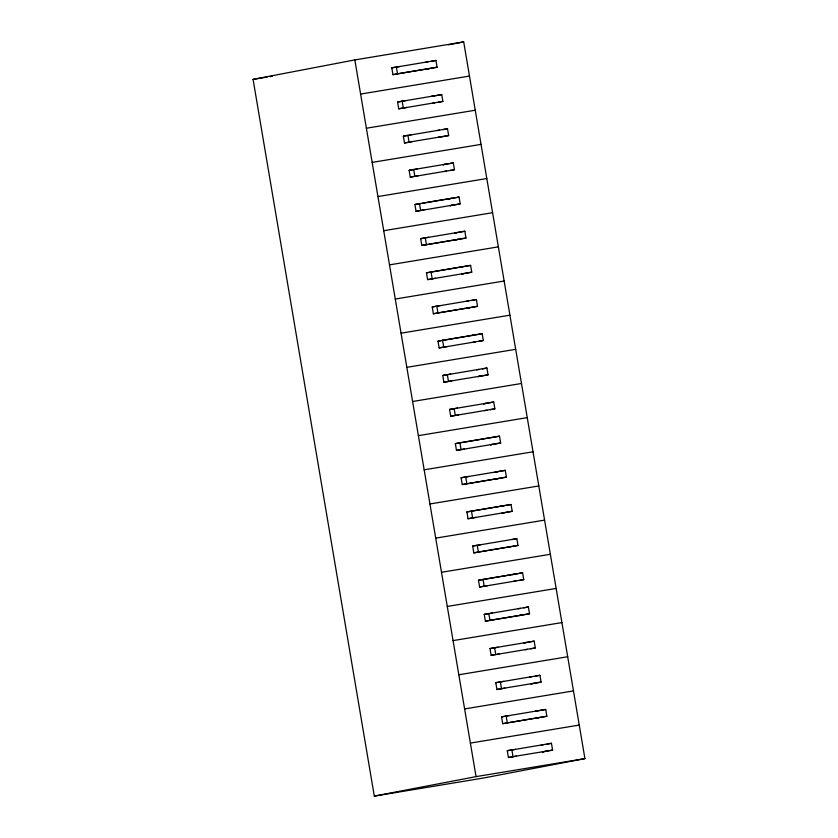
<?xml version="1.0" encoding="UTF-8"?>
<svg xmlns="http://www.w3.org/2000/svg" width="838" height="838" viewBox="0 0 838 838"><rect width="100%" height="100%" fill="white"/><g stroke="black" fill="none" stroke-linecap="round" stroke-linejoin="round"><path stroke-width="1.26" d="M253.076 79.38L354.83 59.917L463.697 41.9L584.924 758.62L483.17 778.083L374.303 796.1L253.076 79.38L267.165 77.054M448.435 44.823L463.697 41.9M391.786 67.857L396.364 66.988L397.505 73.786L392.938 74.666L391.786 67.857L435.949 60.441L437.09 67.239L392.938 74.666M397.442 66.925L399.726 66.485M425.714 62.242L428.009 61.813M431.371 61.31L435.949 60.441M426.867 69.051L429.15 68.611M442.873 101.398L398.71 108.825L397.568 102.016L441.72 94.589L442.873 101.398L438.295 102.267M405.508 100.644L397.568 102.016M433.78 95.972L431.497 96.401L441.72 94.589M398.71 108.825L403.288 107.945L402.135 101.147M404.366 107.882L406.66 107.453M432.649 103.21L434.932 102.77M403.34 136.175L407.917 135.306L409.059 142.104L404.492 142.984L403.34 136.175L447.502 128.748L448.655 135.557L438.421 137.369L440.704 136.929M408.996 135.243L411.28 134.803M437.268 130.56L439.562 130.131M442.925 129.628L447.502 128.748M412.432 141.612L404.492 142.984M454.426 169.716L410.264 177.143L409.122 170.334L453.274 162.907L454.426 169.716L449.859 170.585M417.062 168.962L409.122 170.334M445.334 164.279L443.051 164.719L447.576 163.976M448.707 163.787L453.274 162.907M410.264 177.143L414.841 176.263L413.689 169.465M415.92 176.2L418.214 175.76M444.203 171.528L446.486 171.088M423.986 209.919L416.046 211.302L414.894 204.493L459.056 197.066L460.209 203.875L449.975 205.677L452.269 205.247M448.822 198.878L451.116 198.438M459.056 197.066L422.834 203.121M416.046 211.302L460.209 203.875M420.676 238.652L464.828 231.225L465.98 238.034L421.828 245.45L420.676 238.652L428.616 237.28M456.888 232.597L454.605 233.037L464.828 231.225M421.828 245.45L465.98 238.034M455.757 239.836L458.04 239.406M435.54 278.237L427.6 279.609L426.448 272.811L470.61 265.384L471.763 272.182L461.529 273.995L463.823 273.565M432.104 271.879L470.61 265.384M460.376 267.196L462.67 266.756M427.6 279.609L471.763 272.182M432.23 306.97L436.797 306.1L437.949 312.899L433.382 313.768L432.23 306.97L476.382 299.543L477.534 306.341L433.382 313.768M437.886 306.038L440.17 305.598M466.158 301.355L468.442 300.915M471.815 300.423L476.382 299.543M467.311 308.154L469.594 307.724M483.317 340.5L439.154 347.927L438.002 341.129L482.164 333.702L483.317 340.5L478.739 341.38M471.941 335.514L474.224 335.074M482.164 333.702L438.002 341.129M439.154 347.927L443.731 347.058L442.579 340.259M444.81 346.995L447.094 346.555M473.082 342.313L475.376 341.873M442.757 375.455L447.335 374.586L448.477 381.384L443.91 382.254L442.757 375.455L486.92 368.029L488.062 374.837L477.838 376.639L480.122 376.21M448.414 374.523L450.697 374.083M476.686 369.841L478.969 369.401M482.342 368.909L486.92 368.029M451.85 380.881L443.91 382.254M494.87 408.818L450.708 416.245L449.556 409.447L493.718 402.02L494.87 408.818L490.293 409.698M455.212 408.515L457.506 408.075M485.778 403.392L483.495 403.832L493.718 402.02M450.708 416.245L455.285 415.376L454.133 408.567M456.364 415.313L458.648 414.873M484.647 410.63L486.93 410.191M464.43 449.032L456.49 450.404L455.338 443.606L499.5 436.179L500.653 442.977L490.419 444.789L492.702 444.35M499.5 436.179L455.338 443.606M456.49 450.404L500.653 442.977M461.12 477.765L505.272 470.338L506.424 477.136L462.262 484.563L461.12 477.765L469.06 476.393M497.332 471.71L495.049 472.15L505.272 470.338M462.262 484.563L506.424 477.136M496.201 478.948L498.484 478.508M475.984 517.35L468.044 518.722L466.892 511.924L511.054 504.497L512.207 511.295L501.972 513.107L504.256 512.667M500.82 506.309L503.114 505.869M511.054 504.497L466.892 511.924M468.044 518.722L512.207 511.295M472.674 546.083L477.241 545.203L478.393 552.001L473.816 552.881L472.674 546.083L516.826 538.656L517.978 545.454L473.816 552.881M478.33 545.14L480.614 544.71M512.259 539.525L516.826 538.656M507.755 547.266L510.038 546.826M523.76 579.613L479.598 587.04L478.446 580.242L522.608 572.815L523.76 579.613L519.183 580.493M512.374 574.627L514.668 574.187M522.608 572.815L478.446 580.242M479.598 587.04L484.175 586.16L483.023 579.362M485.254 586.108L487.538 585.668M513.526 581.425L515.82 580.985M484.228 614.401L488.795 613.521L489.947 620.319L485.38 621.199L484.228 614.401L528.38 606.974L529.532 613.772L485.38 621.199M489.884 613.458L492.168 613.018M518.156 608.786L520.44 608.346M523.813 607.843L528.38 606.974M519.309 615.584L521.592 615.144M535.314 647.931L491.152 655.358L490 648.56L534.162 641.133L535.314 647.931L530.737 648.801M497.94 647.177L490 648.56M526.222 642.505L523.939 642.935L534.162 641.133M491.152 655.358L495.729 654.478L494.577 647.68M496.808 654.415L499.092 653.986M525.08 649.743L527.374 649.303M495.782 682.708L500.349 681.839L501.501 688.637L496.934 689.517L495.782 682.708L539.944 675.292L541.086 682.09L530.863 683.902L533.146 683.462M501.438 681.776L503.722 681.336M529.71 677.094L531.994 676.664M535.367 676.161L539.944 675.292M504.874 688.145L496.934 689.517M501.553 716.867L545.716 709.44L546.868 716.249L502.706 723.676L501.553 716.867L509.504 715.495M537.776 710.823L535.492 711.253L545.716 709.44M502.706 723.676L546.868 716.249M536.634 718.061L538.928 717.621M507.283 750.722L511.861 749.853L513.003 756.651L508.436 757.531L507.283 750.722L551.446 743.296L552.598 750.104L542.364 751.906L544.648 751.477M512.94 749.79L515.223 749.35M541.212 745.108L543.506 744.668M546.868 744.175L551.446 743.296M516.376 756.148L508.436 757.531M374.303 796.1L476.057 776.627L584.924 758.62M269.731 76.625L272.287 76.206M397.505 73.786L437.09 67.239M360.612 94.076L469.469 76.059M366.384 128.235L475.251 110.218M409.059 142.104L448.655 135.557M372.166 162.394L481.033 144.377M377.948 196.553L486.805 178.536M414.894 204.493L420.55 203.561M383.72 230.712L492.587 212.695M389.502 264.871L498.359 246.854M426.448 272.811L430.973 272.067M395.274 299.03L504.141 281.013M437.949 312.899L477.534 306.341M401.056 333.178L509.913 315.172M406.828 367.337L515.695 349.32M448.477 381.384L488.062 374.837M412.61 401.496L521.466 383.479M449.556 409.447L454.081 408.693M418.382 435.655L527.249 417.638M424.164 469.814L533.031 451.797M429.946 503.973L538.803 485.956M435.718 538.132L544.585 520.115M478.393 552.001L517.978 545.454M441.5 572.291L550.356 554.274M447.272 606.45L556.139 588.433M489.947 620.319L529.532 613.772M453.054 640.609L561.91 622.592M458.826 674.768L567.693 656.751M501.501 688.637L541.086 682.09M464.608 708.927L573.464 690.91M470.38 743.086L579.247 725.069M513.003 756.651L552.598 750.104M419.471 203.624L420.624 210.422M425.243 237.783L426.395 244.581M431.025 271.941L432.178 278.74M459.915 442.726L461.057 449.535M465.687 476.885L466.839 483.694M471.469 511.044L472.611 517.853M506.131 715.998L507.283 722.796M354.83 59.917L476.057 776.627"/></g></svg>
